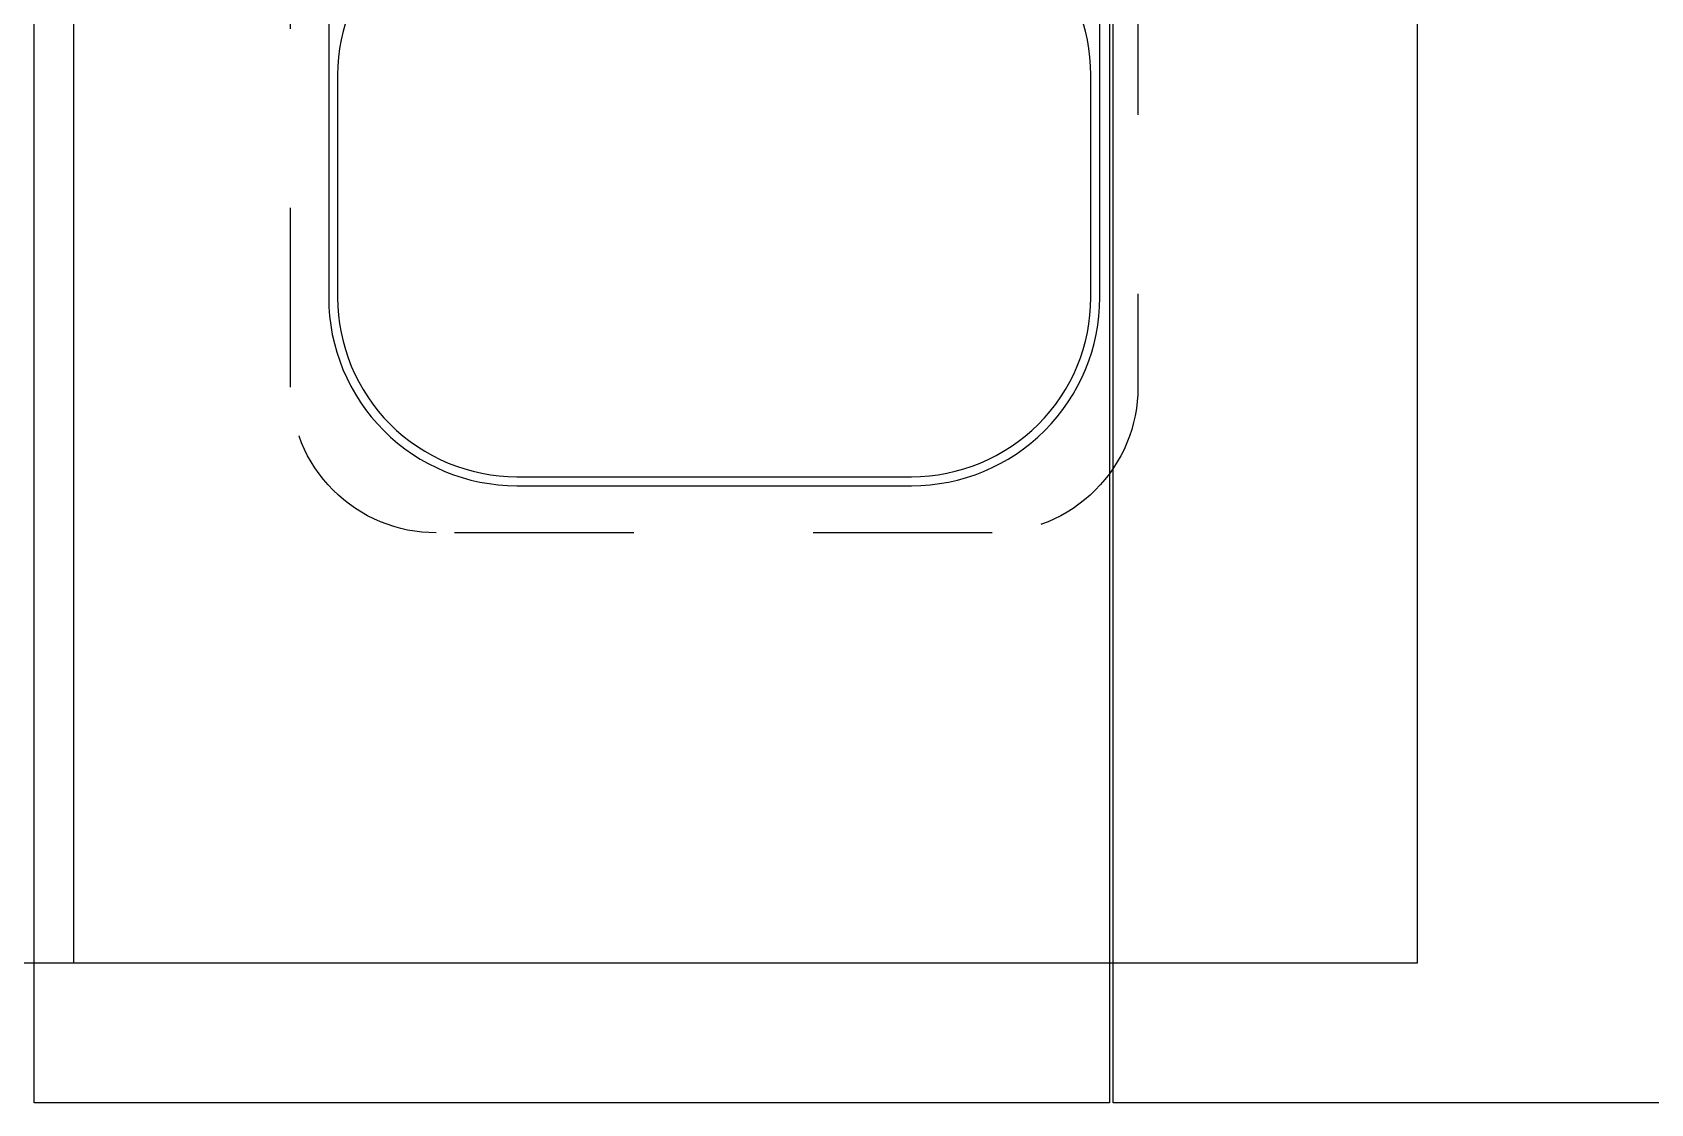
# Model space of a CAD drawing. Header units: metres. Extents: x 116 to 542, y -164 to 56.
# Drawn here: x 494.956 to 495.859, y -86.739 to -86.141 of the extents above; entities that cross this region are included whole.
import ezdxf

# ---------------------------------------------------------------- set-up
doc = ezdxf.new("R2010")
doc.units = ezdxf.units.M
doc.set_wipeout_variables(frame=1)
doc.linetypes.add('AR-169$0$HIDDEN2', pattern=[0.1875, 0.125, -0.0625])
doc.layers.add('A-PISO', color=30, linetype='Continuous')
doc.layers.add('AR-169$0$A-MUEBLES FIJOS', color=8, linetype='Continuous')

# ---------------------------------------------------------------- blocks, each defined once
blk = doc.blocks.new('AR-169$0$503-3D')
at = {"color": 8, "linetype": 'AR-169$0$HIDDEN2', "ltscale": 0.5}
blk.add_lwpolyline([(32.6, 49.24), (5.026, 49.24), (0.461, 54.63), (-32.6, 54.63), (-40.73, 46.5), (-40.73, 10.08, 0.414214), (-32.6, 1.95), (32.6, 1.95, 0.414214), (40.73, 10.08), (40.73, 41.11, 0.414214)], format="xyb", close=True, dxfattribs=at)
at = {"color": 0}
for points in [[(-25.6, 52.5), (-10.05, 52.5, -0.246241), (0.231, 47.11), (15.18, 47.11), (27.6, 47.11, -0.414214), (38.1, 36.61), (38.1, 14.58, -0.414214), (27.6, 4.08), (-10.05, 4.08), (-25.6, 4.08, -0.414214), (-38.1, 16.58), (-38.1, 40, -0.414214)], [(-25.6, 52), (-10.05, 52, -0.414214), (1.95, 40), (1.95, 16.58, -0.414214), (-10.05, 4.58), (-25.6, 4.58, -0.414214), (-37.6, 16.58), (-37.6, 40, -0.414214)], [(15.18, 46.61), (27.6, 46.61, -0.414214), (37.6, 36.61), (37.6, 14.58, -0.414214), (27.6, 4.58), (15.18, 4.58, -0.414214), (5.18, 14.58), (5.18, 36.61, -0.414214)]]:
    blk.add_lwpolyline(points, format="xyb", close=True, dxfattribs=at)
blk = doc.blocks.new('AR-169$0$503')
at = {"color": 0, "xscale": -0.01, "yscale": 0.01, "zscale": 0.01}
blk.add_blockref('AR-169$0$503-3D', (0.03565, -0.3), dxfattribs=at)

msp = doc.modelspace()

# ---------------------------------------------------------------- linework, layer by layer
at = {"layer": 'A-PISO'}
msp.add_lwpolyline([(495.55866, -85.54442), (496.15866, -85.54442), (496.15866, -86.73842), (495.55866, -86.73842)], close=True, dxfattribs=at)

# ---------------------------------------------------------------- block references
at = {"layer": 'AR-169$0$A-MUEBLES FIJOS', "color": 8, "rotation": 90.00000000000001}
msp.add_blockref('AR-169$0$503', (495.2921, -86.04877), dxfattribs=at)

# ---------------------------------------------------------------- wipeouts: each hides what was drawn before it
msp.add_wipeout([(494.97866, -84.26042), (494.52866, -84.26042), (494.52866, -86.66042), (494.97866, -86.66042)]).dxf.layer = 'AR-169$0$A-MUEBLES FIJOS'

# ---------------------------------------------------------------- next in the draw order: linework, layer by layer
msp.add_circle((496.55286, -118.43884), 45.31759)
at = {"layer": 'A-PISO'}
msp.add_lwpolyline([(494.95666, -85.54442), (495.55666, -85.54442), (495.55666, -86.73842), (494.95666, -86.73842)], close=True, dxfattribs=at)
at = {"layer": 'AR-169$0$A-MUEBLES FIJOS'}
msp.add_lwpolyline([(495.72866, -86.66042), (495.72866, -84.26042), (494.52866, -84.26042), (494.52866, -86.66042)], close=True, dxfattribs=at)
msp.add_lwpolyline([(494.97866, -84.26042), (494.97866, -86.66042)], dxfattribs=at)

doc.saveas('drawing.dxf')
